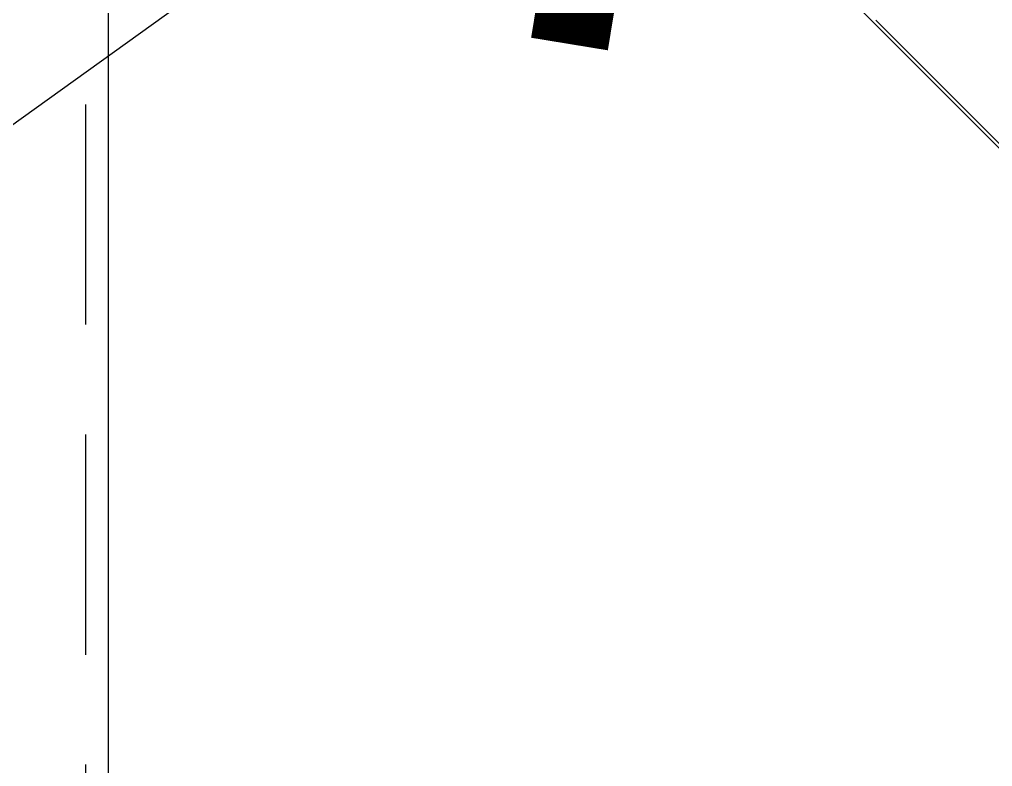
# Model space of a CAD drawing. Header units: inches. Extents: x 0 to 10293, y 0 to 4182.
# Drawn here: x 2916.59 to 2929.86, y 3557.7 to 3567.88 of the extents above; entities that cross this region are included whole.
import ezdxf

# ---------------------------------------------------------------- set-up
doc = ezdxf.new("R2010")
doc.units = ezdxf.units.IN
doc.header["$LTSCALE"] = 48
doc.header["$MEASUREMENT"] = 0
doc.linetypes.add('HIDDEN4', pattern=[0.0937, 0.0625, -0.0312])
doc.styles.add('NOTATION', font='romans.shx', dxfattribs={"width": 0.75})
doc.dimstyles.new('AVANT$7', dxfattribs={"dimscale": 96, "dimtxt": 0.09375, "dimasz": 0.078125, "dimexe": 0.0625, "dimexo": 0.046875, "dimgap": 0.03125, "dimtad": 0, "dimdec": 3, "dimrnd": 0.125, "dimzin": 15, "dimdsep": 46, "dimlunit": 4, "dimtxsty": 'NOTATION', "dimblk1": 'AVATICK', "dimblk2": 'AVATICK', "dimsah": 1, "dimcen": 0.0625, "dimdle": 0.09375, "dimclrd": 256, "dimclre": 256, "dimclrt": 11, "dimaunit": 1, "dimadec": 0, "dimazin": 0, "dimtfac": 1.5, "dimtdec": 3, "dimtix": 1, "dimtmove": 1, "dimatfit": 3, "dimldrblk": 'AVATICK', "dimfxl": 0, "dimtvp": 1.25, "dimfrac": 2, "dimtolj": 1, "dimtzin": 15, "dimarcsym": 0})

# ---------------------------------------------------------------- blocks, each defined once
blk = doc.blocks.new('AVATICK')
blk.add_line((-1, 0), (0.6314, 0))
at = {"const_width": 0.1414}
blk.add_lwpolyline([(0.4714, 0.4714), (-0.4714, -0.4714)], dxfattribs=at)

msp = doc.modelspace()

# ---------------------------------------------------------------- linework, layer by layer
at = {"linetype": 'HIDDEN4'}
msp.add_line((2917.48875, 3571.21816), (2917.48875, 3479.70366), dxfattribs=at)
for p, q in [((2917.80125, 3571.21816), (2917.80125, 3479.70366)), ((2928.23597, 3567.83679), (2981.75885, 3514.3139)), ((2928.26779, 3567.86861), (2981.79067, 3514.34572))]:
    msp.add_line(p, q)
at = {"linetype": 'Continuous'}
msp.add_line((2928.23596, 3567.83678), (2925.40754, 3570.66521), dxfattribs=at)

# ---------------------------------------------------------------- leaders
for points in [[(2919.60453, 3579.13621), (2899.37655, 3566.47244), (2893.36393, 3566.47244)], [(2924.34349, 3577.11668), (2899.37655, 3560.95877), (2893.36393, 3560.95877)], [(2924.89972, 3572.47718), (2899.37655, 3554.14187), (2893.36393, 3554.14187)]]:
    msp.add_leader(points, dimstyle='AVANT$7')

doc.saveas('drawing.dxf')
